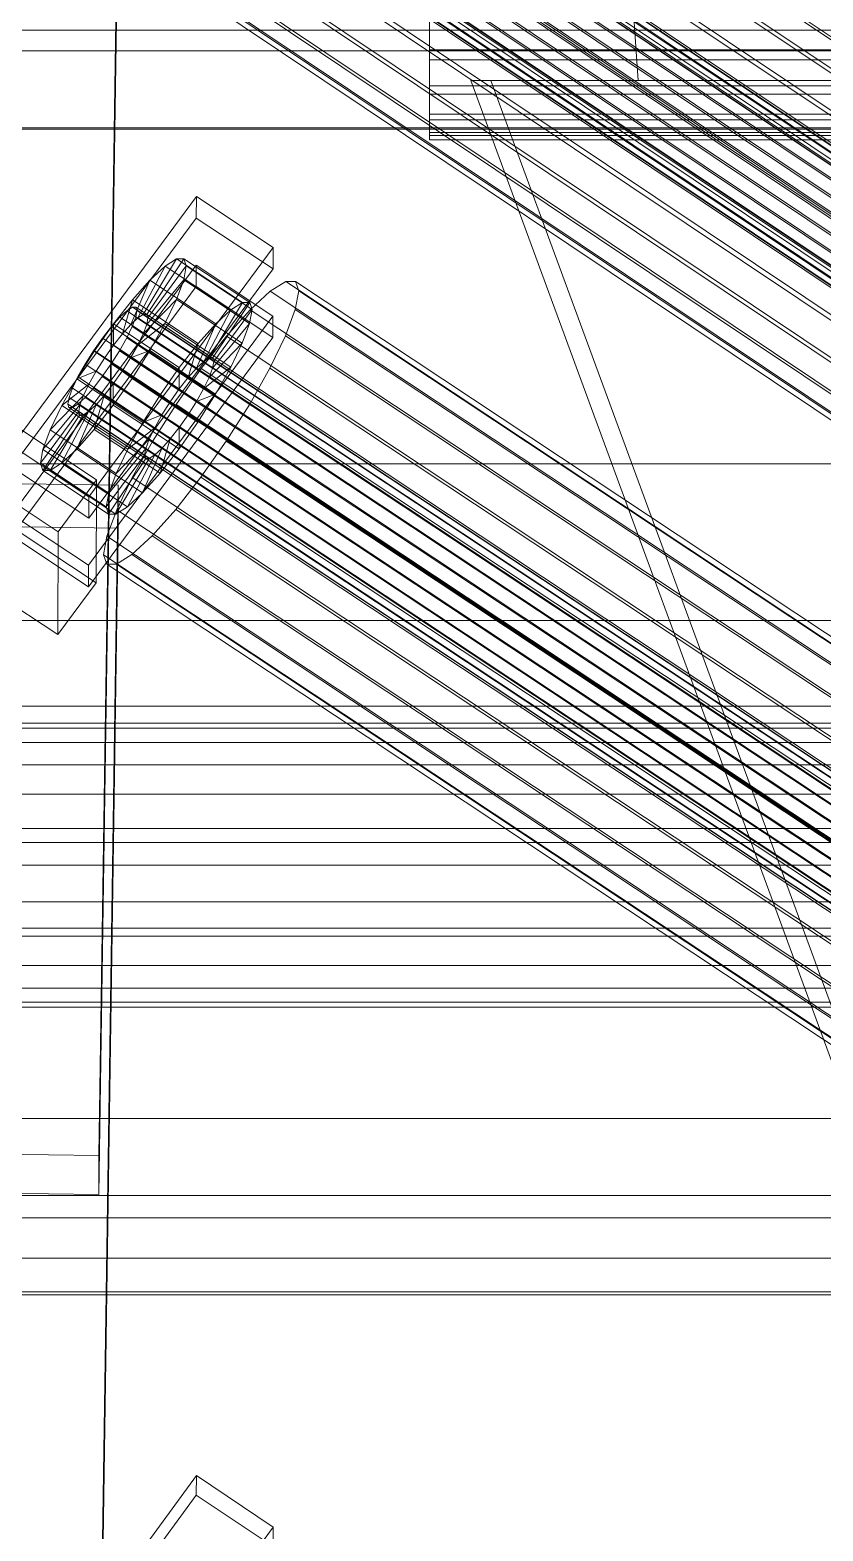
# Model space of a CAD drawing. Header units: millimetres. Extents: x -1970 to 34302, y -65268 to 6837.
# Drawn here: x -370.8 to -252.4, y -33549.5 to -33325.2 of the extents above; entities that cross this region are included whole.
import ezdxf

# ---------------------------------------------------------------- set-up
doc = ezdxf.new("R2010")
doc.units = ezdxf.units.MM
for name, color, linetype, lineweight in [('frontal_briquetadora', 7, 'Continuous', 0), ('frontal_C01', 7, 'Continuous', 0), ('frontal_C02', 7, 'Continuous', 0), ('frontal_C02-briq', 7, 'Continuous', 0), ('frontal_mezcladora', 7, 'Continuous', 0)]:
    doc.layers.add(name, color=color, linetype=linetype, lineweight=lineweight)

msp = doc.modelspace()

# ---------------------------------------------------------------- linework, layer by layer
at = {"layer": 'frontal_briquetadora'}
for p, q in [((-170, -33700), (-305, -33332.75)), ((-305, -33332.75), (-302, -33332.75)), ((345, -33332.75), (-305, -33332.75)), ((-167, -33700), (-302, -33332.75))]:
    msp.add_line(p, q, dxfattribs=at)
at = {"layer": 'frontal_C01'}
for p, q in [((-373.501, -33387.324), (-345.969, -33350.085)), ((-345.981, -33353.287), (-345.969, -33350.085)), ((-345.969, -33350.085), (-334.501, -33357.697)), ((-345.981, -33353.287), (-373.513, -33390.526)), ((-334.513, -33360.899), (-345.981, -33353.287)), ((-334.501, -33357.697), (-362.033, -33394.936)), ((-353.892, -33367.708), (-348.918, -33359.389)), ((-353.378, -33367.706), (-347.835, -33359.383)), ((-348.918, -33359.389), (-350.645, -33360.471)), ((-347.835, -33359.383), (-348.918, -33359.389)), ((-348.918, -33359.389), (-339.088, -33365.913)), ((-347.835, -33359.383), (-338.005, -33365.908)), ((-347.47, -33360.456), (-347.835, -33359.383)), ((-334.501, -33357.697), (-334.513, -33360.899)), ((-373.539, -33397.57), (-346.008, -33360.331)), ((-362.045, -33398.137), (-334.513, -33360.899)), ((-354.71, -33368.221), (-350.645, -33360.471)), ((-353.205, -33368.214), (-347.47, -33360.456)), ((-350.645, -33360.471), (-352.899, -33362.558)), ((-350.645, -33360.471), (-340.816, -33366.996)), ((-347.847, -33362.532), (-347.47, -33360.456)), ((-347.47, -33360.456), (-337.64, -33366.98)), ((-346.02, -33363.532), (-346.008, -33360.331)), ((-346.008, -33360.331), (-334.539, -33367.942)), ((-346.02, -33363.532), (-373.551, -33400.771)), ((-355.777, -33369.209), (-352.899, -33362.558)), ((-352.899, -33362.558), (-355.525, -33365.505)), ((-353.384, -33369.197), (-347.847, -33362.532)), ((-352.899, -33362.558), (-343.069, -33369.082)), ((-348.941, -33365.472), (-347.847, -33362.532)), ((-347.847, -33362.532), (-338.017, -33369.057)), ((-334.551, -33371.144), (-346.02, -33363.532)), ((-332.629, -33362.763), (-334.938, -33364.211)), ((-331.181, -33362.756), (-332.629, -33362.763)), ((-332.629, -33362.763), (-148.32, -33485.095)), ((-330.692, -33364.19), (-331.181, -33362.756)), ((-331.181, -33362.756), (-146.872, -33485.088)), ((-355.525, -33365.505), (-358.345, -33369.113)), ((-357.021, -33370.606), (-355.525, -33365.505)), ((-355.525, -33365.505), (-345.695, -33372.029)), ((-353.902, -33370.59), (-348.941, -33365.472)), ((-350.678, -33369.075), (-348.941, -33365.472)), ((-348.941, -33365.472), (-339.111, -33371.996)), ((-339.088, -33365.913), (-344.062, -33374.233)), ((-338.005, -33365.908), (-343.549, -33374.23)), ((-340.816, -33366.996), (-339.088, -33365.913)), ((-339.088, -33365.913), (-338.005, -33365.908)), ((-338.005, -33365.908), (-337.64, -33366.98)), ((-334.938, -33364.211), (-337.95, -33366.999)), ((-334.938, -33364.211), (-150.629, -33486.542)), ((-331.197, -33366.966), (-330.692, -33364.19)), ((-330.692, -33364.19), (-146.383, -33486.521)), ((-334.539, -33367.942), (-362.071, -33405.181)), ((-357.415, -33368.122), (-358.659, -33369.518)), ((-356.348, -33367.134), (-357.415, -33368.122)), ((-357.415, -33368.122), (-143.617, -33510.026)), ((-355.53, -33366.621), (-356.348, -33367.134)), ((-356.348, -33367.134), (-142.549, -33509.038)), ((-355.777, -33369.209), (-354.71, -33368.221)), ((-355.541, -33369.503), (-355.022, -33368.11)), ((-355.017, -33366.618), (-355.53, -33366.621)), ((-355.53, -33366.621), (-141.731, -33508.525)), ((-355.022, -33368.11), (-354.844, -33367.126)), ((-355.022, -33368.11), (-141.224, -33510.015)), ((-354.844, -33367.126), (-355.017, -33366.618)), ((-355.017, -33366.618), (-141.218, -33508.523)), ((-354.844, -33367.126), (-141.045, -33509.031)), ((-354.71, -33368.221), (-353.892, -33367.708)), ((-344.88, -33374.746), (-354.71, -33368.221)), ((-353.892, -33367.708), (-353.378, -33367.706)), ((-344.062, -33374.233), (-353.892, -33367.708)), ((-353.205, -33368.214), (-353.384, -33369.197)), ((-343.549, -33374.23), (-353.378, -33367.706)), ((-353.378, -33367.706), (-353.205, -33368.214)), ((-343.376, -33374.738), (-353.205, -33368.214)), ((-340.816, -33366.996), (-344.88, -33374.746)), ((-337.64, -33366.98), (-343.376, -33374.738)), ((-343.069, -33369.082), (-340.816, -33366.996)), ((-337.95, -33366.999), (-341.461, -33370.94)), ((-337.64, -33366.98), (-338.017, -33369.057)), ((-337.95, -33366.999), (-153.641, -33489.331)), ((-334.539, -33367.942), (-334.551, -33371.144)), ((-332.659, -33370.896), (-331.197, -33366.966)), ((-331.197, -33366.966), (-146.887, -33489.297)), ((-358.345, -33369.113), (-361.166, -33373.135)), ((-358.659, -33369.518), (-359.995, -33371.227)), ((-358.659, -33369.518), (-144.861, -33511.423)), ((-358.345, -33369.113), (-358.357, -33372.314)), ((-358.357, -33372.314), (-357.021, -33370.606)), ((-348.515, -33375.637), (-358.345, -33369.113)), ((-357.021, -33370.606), (-355.777, -33369.209)), ((-347.191, -33377.13), (-357.021, -33370.606)), ((-356.363, -33371.209), (-355.541, -33369.503)), ((-345.947, -33375.734), (-355.777, -33369.209)), ((-355.541, -33369.503), (-141.742, -33511.407)), ((-354.725, -33372.296), (-350.678, -33369.075)), ((-353.902, -33370.59), (-354.725, -33372.296)), ((-353.384, -33369.197), (-353.902, -33370.59)), ((-344.073, -33377.114), (-353.902, -33370.59)), ((-343.554, -33375.722), (-353.384, -33369.197)), ((-352.938, -33373.094), (-350.678, -33369.075)), ((-350.678, -33369.075), (-340.848, -33375.599)), ((-343.069, -33369.082), (-345.947, -33375.734)), ((-345.695, -33372.029), (-343.069, -33369.082)), ((-338.017, -33369.057), (-343.554, -33375.722)), ((-338.017, -33369.057), (-339.111, -33371.996)), ((-362.083, -33408.383), (-334.551, -33371.144)), ((-359.995, -33371.227), (-361.332, -33373.132)), ((-146.196, -33513.132), (-359.995, -33371.227)), ((-359.693, -33374.22), (-358.357, -33372.314)), ((-358.357, -33372.314), (-348.527, -33378.839)), ((-357.434, -33373.113), (-356.363, -33371.209)), ((-356.363, -33371.209), (-142.565, -33513.113)), ((-354.725, -33372.296), (-355.796, -33374.2)), ((-344.895, -33378.821), (-354.725, -33372.296)), ((-348.515, -33375.637), (-345.695, -33372.029)), ((-345.695, -33372.029), (-347.191, -33377.13)), ((-341.461, -33370.94), (-345.231, -33375.763)), ((-339.111, -33371.996), (-344.073, -33377.114)), ((-341.461, -33370.94), (-157.152, -33493.271)), ((-339.111, -33371.996), (-340.848, -33375.599)), ((-334.981, -33375.712), (-332.659, -33370.896)), ((-332.659, -33370.896), (-148.35, -33493.227)), ((-361.166, -33373.135), (-363.797, -33377.298)), ((-362.578, -33375.104), (-363.648, -33377.008)), ((-361.332, -33373.132), (-362.578, -33375.104)), ((-362.578, -33375.104), (-148.779, -33517.009)), ((-361.332, -33373.132), (-147.533, -33515.037)), ((-359.693, -33374.22), (-361.166, -33373.135)), ((-361.166, -33373.135), (-351.336, -33379.659)), ((-360.939, -33376.192), (-359.693, -33374.22)), ((-360.017, -33376.99), (-358.68, -33375.085)), ((-349.863, -33380.744), (-359.693, -33374.22)), ((-358.68, -33375.085), (-357.434, -33373.113)), ((-358.68, -33375.085), (-144.881, -33516.989)), ((-357.434, -33373.113), (-143.635, -33515.017)), ((-355.796, -33374.2), (-357.042, -33376.172)), ((-355.796, -33374.2), (-352.938, -33373.094)), ((-345.966, -33380.725), (-355.796, -33374.2)), ((-355.569, -33377.257), (-352.938, -33373.094)), ((-352.938, -33373.094), (-343.108, -33379.618)), ((-344.88, -33374.746), (-345.947, -33375.734)), ((-344.062, -33374.233), (-344.88, -33374.746)), ((-343.549, -33374.23), (-344.062, -33374.233)), ((-343.554, -33375.722), (-343.376, -33374.738)), ((-343.376, -33374.738), (-343.549, -33374.23)), ((-363.797, -33377.298), (-366.057, -33381.318)), ((-363.648, -33377.008), (-364.471, -33378.715)), ((-360.939, -33376.192), (-363.797, -33377.298)), ((-363.797, -33377.298), (-353.967, -33383.822)), ((-363.648, -33377.008), (-149.85, -33518.913)), ((-362.01, -33378.096), (-360.939, -33376.192)), ((-361.352, -33378.699), (-360.017, -33376.99)), ((-351.109, -33382.716), (-360.939, -33376.192)), ((-360.017, -33376.99), (-146.218, -33518.895)), ((-358.39, -33381.279), (-355.569, -33377.257)), ((-357.042, -33376.172), (-358.378, -33378.078)), ((-357.042, -33376.172), (-355.569, -33377.257)), ((-347.212, -33382.697), (-357.042, -33376.172)), ((-355.569, -33377.257), (-345.739, -33383.781)), ((-351.336, -33379.659), (-348.515, -33375.637)), ((-345.231, -33375.763), (-349.002, -33381.14)), ((-348.527, -33378.839), (-348.515, -33375.637)), ((-347.191, -33377.13), (-348.527, -33378.839)), ((-345.947, -33375.734), (-347.191, -33377.13)), ((-160.922, -33498.094), (-345.231, -33375.763)), ((-340.848, -33375.599), (-344.895, -33378.821)), ((-344.895, -33378.821), (-344.073, -33377.114)), ((-344.073, -33377.114), (-343.554, -33375.722)), ((-340.848, -33375.599), (-343.108, -33379.618)), ((-338.003, -33381.085), (-334.981, -33375.712)), ((-334.981, -33375.712), (-150.672, -33498.043)), ((-362.01, -33378.096), (-366.057, -33381.318)), ((-364.471, -33378.715), (-364.989, -33380.107)), ((-364.471, -33378.715), (-150.672, -33520.619)), ((-362.833, -33379.802), (-362.01, -33378.096)), ((-362.596, -33380.095), (-361.352, -33378.699)), ((-352.18, -33384.62), (-362.01, -33378.096)), ((-361.352, -33378.699), (-147.554, -33520.604)), ((-358.378, -33378.078), (-359.714, -33379.787)), ((-358.378, -33378.078), (-358.39, -33381.279)), ((-348.548, -33384.602), (-358.378, -33378.078)), ((-353.967, -33383.822), (-351.336, -33379.659)), ((-351.336, -33379.659), (-349.863, -33380.744)), ((-348.527, -33378.839), (-349.863, -33380.744)), ((-345.966, -33380.725), (-344.895, -33378.821)), ((-343.108, -33379.618), (-345.966, -33380.725)), ((-343.108, -33379.618), (-345.739, -33383.781)), ((-363.351, -33381.195), (-368.888, -33387.86)), ((-362.833, -33379.802), (-367.794, -33384.92)), ((-366.057, -33381.318), (-367.794, -33384.92)), ((-366.057, -33381.318), (-356.228, -33387.842)), ((-364.989, -33380.107), (-365.168, -33381.091)), ((-365.168, -33381.091), (-364.995, -33381.599)), ((-365.168, -33381.091), (-151.369, -33522.995)), ((-364.995, -33381.599), (-364.482, -33381.596)), ((-364.995, -33381.599), (-151.196, -33523.503)), ((-364.989, -33380.107), (-151.191, -33522.012)), ((-364.482, -33381.596), (-363.664, -33381.083)), ((-364.482, -33381.596), (-150.683, -33523.501)), ((-360.958, -33381.183), (-363.836, -33387.835)), ((-363.664, -33381.083), (-362.596, -33380.095)), ((-363.664, -33381.083), (-149.865, -33522.988)), ((-363.53, -33382.178), (-363.351, -33381.195)), ((-363.351, -33381.195), (-362.833, -33379.802)), ((-353.521, -33387.719), (-363.351, -33381.195)), ((-353.003, -33386.326), (-362.833, -33379.802)), ((-362.596, -33380.095), (-148.798, -33522)), ((-360.958, -33381.183), (-362.025, -33382.171)), ((-359.714, -33379.787), (-361.21, -33384.887)), ((-361.21, -33384.887), (-358.39, -33381.279)), ((-359.714, -33379.787), (-360.958, -33381.183)), ((-351.128, -33387.707), (-360.958, -33381.183)), ((-349.884, -33386.311), (-359.714, -33379.787)), ((-358.39, -33381.279), (-348.56, -33387.804)), ((-349.002, -33381.14), (-352.519, -33386.705)), ((-349.863, -33380.744), (-351.109, -33382.716)), ((-349.002, -33381.14), (-164.693, -33503.471)), ((-347.212, -33382.697), (-345.966, -33380.725)), ((-341.52, -33386.65), (-338.003, -33381.085)), ((-338.003, -33381.085), (-153.694, -33503.417)), ((-363.53, -33382.178), (-369.265, -33389.936)), ((-363.357, -33382.686), (-368.9, -33391.009)), ((-362.843, -33382.684), (-367.817, -33391.003)), ((-362.025, -33382.171), (-366.09, -33389.921)), ((-363.357, -33382.686), (-363.53, -33382.178)), ((-353.7, -33388.703), (-363.53, -33382.178)), ((-362.843, -33382.684), (-363.357, -33382.686)), ((-353.527, -33389.211), (-363.357, -33382.686)), ((-362.025, -33382.171), (-362.843, -33382.684)), ((-353.014, -33389.208), (-362.843, -33382.684)), ((-352.196, -33388.695), (-362.025, -33382.171)), ((-356.228, -33387.842), (-353.967, -33383.822)), ((-353.967, -33383.822), (-351.109, -33382.716)), ((-351.109, -33382.716), (-352.18, -33384.62)), ((-345.739, -33383.781), (-348.56, -33387.804)), ((-348.548, -33384.602), (-347.212, -33382.697)), ((-345.739, -33383.781), (-347.212, -33382.697)), ((-372.35, -33384.812), (-360.882, -33392.424)), ((-367.794, -33384.92), (-368.888, -33387.86)), ((-367.794, -33384.92), (-357.964, -33391.444)), ((-363.836, -33387.835), (-361.21, -33384.887)), ((-361.21, -33384.887), (-351.38, -33391.412)), ((-357.964, -33391.444), (-353.003, -33386.326)), ((-356.228, -33387.842), (-352.18, -33384.62)), ((-353.003, -33386.326), (-353.521, -33387.719)), ((-352.18, -33384.62), (-353.003, -33386.326)), ((-351.38, -33391.412), (-349.884, -33386.311)), ((-351.128, -33387.707), (-349.884, -33386.311)), ((-349.884, -33386.311), (-348.548, -33384.602)), ((-348.56, -33387.804), (-348.548, -33384.602)), ((-362.033, -33394.936), (-373.501, -33387.324)), ((-368.888, -33387.86), (-369.265, -33389.936)), ((-368.888, -33387.86), (-359.058, -33394.384)), ((-366.09, -33389.921), (-363.836, -33387.835)), ((-363.836, -33387.835), (-354.006, -33394.359)), ((-359.436, -33396.461), (-353.7, -33388.703)), ((-359.058, -33394.384), (-353.521, -33387.719)), ((-357.964, -33391.444), (-356.228, -33387.842)), ((-356.26, -33396.445), (-352.196, -33388.695)), ((-352.519, -33386.705), (-355.541, -33392.079)), ((-354.006, -33394.359), (-351.128, -33387.707)), ((-353.521, -33387.719), (-353.7, -33388.703)), ((-353.7, -33388.703), (-353.527, -33389.211)), ((-353.014, -33389.208), (-352.196, -33388.695)), ((-352.519, -33386.705), (-168.21, -33509.037)), ((-352.196, -33388.695), (-351.128, -33387.707)), ((-348.56, -33387.804), (-351.38, -33391.412)), ((-345.291, -33392.028), (-341.52, -33386.65)), ((-341.52, -33386.65), (-157.211, -33508.982)), ((-373.513, -33390.526), (-362.045, -33398.137)), ((-369.265, -33389.936), (-368.9, -33391.009)), ((-369.265, -33389.936), (-359.436, -33396.461)), ((-367.817, -33391.003), (-366.09, -33389.921)), ((-366.09, -33389.921), (-356.26, -33396.445)), ((-359.07, -33397.533), (-353.527, -33389.211)), ((-357.987, -33397.528), (-353.014, -33389.208)), ((-353.527, -33389.211), (-353.014, -33389.208)), ((-366.618, -33400.182), (-378.086, -33392.57)), ((-375.644, -33392.979), (-357.646, -33393.221)), ((-368.9, -33391.009), (-367.817, -33391.003)), ((-368.9, -33391.009), (-359.07, -33397.533)), ((-367.817, -33391.003), (-357.987, -33397.528)), ((-360.882, -33392.424), (-366.618, -33400.182)), ((-360.882, -33392.424), (-360.939, -33407.792)), ((-359.058, -33394.384), (-357.964, -33391.444)), ((-355.541, -33392.079), (-357.863, -33396.895)), ((-355.541, -33392.079), (-171.232, -33514.41)), ((-351.38, -33391.412), (-354.006, -33394.359)), ((-349.061, -33396.851), (-345.291, -33392.028)), ((-345.291, -33392.028), (-160.982, -33514.359)), ((-362.045, -33398.137), (-362.033, -33394.936)), ((-357.646, -33393.221), (-360.514, -33585.168)), ((-359.436, -33396.461), (-359.058, -33394.384)), ((-357.646, -33393.221), (-357.646, -33399.624)), ((-354.006, -33394.359), (-356.26, -33396.445)), ((-362.071, -33405.181), (-373.539, -33397.57)), ((-359.07, -33397.533), (-359.436, -33396.461)), ((-357.863, -33396.895), (-359.326, -33400.825)), ((-357.987, -33397.528), (-359.07, -33397.533)), ((-356.26, -33396.445), (-357.987, -33397.528)), ((-357.863, -33396.895), (-173.554, -33519.226)), ((-352.572, -33400.791), (-349.061, -33396.851)), ((-349.061, -33396.851), (-164.752, -33519.182)), ((-357.646, -33399.624), (-375.644, -33399.383)), ((-360.514, -33591.572), (-357.646, -33399.624)), ((-373.551, -33400.771), (-362.083, -33408.383)), ((-360.939, -33407.792), (-372.408, -33400.18)), ((-366.675, -33415.55), (-366.618, -33400.182)), ((-359.326, -33400.825), (-359.83, -33403.601)), ((-359.326, -33400.825), (-175.016, -33523.156)), ((-355.584, -33403.58), (-352.572, -33400.791)), ((-352.572, -33400.791), (-168.263, -33523.122)), ((-359.83, -33403.601), (-359.341, -33405.034)), ((-359.83, -33403.601), (-175.521, -33525.932)), ((-357.893, -33405.027), (-355.584, -33403.58)), ((-355.584, -33403.58), (-171.275, -33525.911)), ((-362.083, -33408.383), (-362.071, -33405.181)), ((-359.341, -33405.034), (-357.893, -33405.027)), ((-359.341, -33405.034), (-175.032, -33527.366)), ((-357.893, -33405.027), (-173.584, -33527.358)), ((-378.143, -33407.938), (-366.675, -33415.55)), ((-366.675, -33415.55), (-360.939, -33407.792)), ((-450, -33413.426), (450, -33413.426)), ((450, -33426.233), (-450, -33426.233)), ((450, -33446.584), (-450, -33446.584)), ((-450, -33459.391), (450, -33459.391))]:
    msp.add_line(p, q, dxfattribs=at)
at = {"layer": 'frontal_C02'}
for p, q in [((-334.938, -33270.563), (-150.629, -33394.047)), ((-357.415, -33274.198), (-143.617, -33417.439)), ((-356.348, -33273.156), (-142.549, -33416.398)), ((-355.53, -33272.581), (-141.731, -33415.822)), ((-355.022, -33273.873), (-141.224, -33417.114)), ((-355.017, -33272.511), (-141.218, -33415.753)), ((-354.844, -33272.952), (-141.045, -33416.193)), ((-337.95, -33273.504), (-153.641, -33396.988)), ((-331.197, -33272.585), (-146.887, -33396.069)), ((-358.659, -33275.635), (-144.861, -33418.877)), ((-355.541, -33275.211), (-141.742, -33418.453)), ((-332.659, -33276.363), (-148.35, -33399.847)), ((-146.196, -33420.611), (-359.995, -33277.37)), ((-357.434, -33278.754), (-143.635, -33421.995)), ((-356.363, -33276.876), (-142.565, -33420.118)), ((-341.461, -33277.56), (-157.152, -33401.044)), ((-361.332, -33279.284), (-147.533, -33422.525)), ((-358.68, -33280.717), (-144.881, -33423.958)), ((-363.648, -33283.125), (-149.85, -33426.366)), ((-362.578, -33281.247), (-148.779, -33424.488)), ((-360.017, -33282.631), (-146.218, -33425.872)), ((-160.922, -33405.94), (-345.231, -33282.456)), ((-334.981, -33281.062), (-150.672, -33404.546)), ((-364.471, -33284.79), (-150.672, -33428.031)), ((-361.352, -33284.365), (-147.554, -33427.607)), ((-365.168, -33287.049), (-151.369, -33430.29)), ((-364.995, -33287.49), (-151.196, -33430.731)), ((-364.989, -33286.128), (-151.191, -33429.369)), ((-364.482, -33287.42), (-150.683, -33430.661)), ((-363.664, -33286.844), (-149.865, -33430.086)), ((-362.596, -33285.803), (-148.798, -33429.044)), ((-338.003, -33286.362), (-153.694, -33409.846)), ((-349.002, -33287.857), (-164.693, -33411.341)), ((-341.52, -33291.901), (-157.211, -33415.385)), ((-352.519, -33293.397), (-168.21, -33416.881)), ((-355.541, -33298.696), (-171.232, -33422.18)), ((-345.291, -33297.303), (-160.982, -33420.787)), ((-357.646, -33299.603), (-360.514, -33493.37)), ((-357.863, -33303.395), (-173.554, -33426.879)), ((-349.061, -33302.198), (-164.752, -33425.682)), ((-360.514, -33499.216), (-357.646, -33305.449)), ((-359.326, -33307.173), (-175.016, -33430.657)), ((-352.572, -33306.255), (-168.263, -33429.739)), ((-359.83, -33309.772), (-175.521, -33433.256)), ((-355.584, -33309.195), (-171.275, -33432.679)), ((-359.341, -33311.016), (-175.032, -33434.5)), ((-357.893, -33310.819), (-173.584, -33434.303)), ((-311.15, -33321.931), (-311.15, -33328.141)), ((-311.15, -33329.672), (-311.15, -33323.638)), ((-440, -33325.209), (440, -33325.209)), ((-311.15, -33328.141), (-311.15, -33333.539)), ((-311.15, -33328.141), (311.15, -33328.141)), ((425, -33328.326), (-425, -33328.326)), ((-311.15, -33334.789), (-311.15, -33329.672)), ((-311.15, -33329.672), (311.15, -33329.672)), ((-311.15, -33333.539), (-311.15, -33337.756)), ((-311.15, -33333.539), (311.15, -33333.539)), ((-311.15, -33338.64), (-311.15, -33334.789)), ((-311.15, -33334.789), (311.15, -33334.789)), ((-311.15, -33337.756), (-311.15, -33340.505)), ((-311.15, -33337.756), (311.15, -33337.756)), ((-311.15, -33340.963), (-311.15, -33338.64)), ((-311.15, -33338.64), (311.15, -33338.64)), ((-425, -33339.802), (425, -33339.802)), ((-311.15, -33340.505), (-311.15, -33341.599)), ((-311.15, -33340.505), (311.15, -33340.505)), ((-311.15, -33341.599), (-311.15, -33340.963)), ((-311.15, -33340.963), (311.15, -33340.963)), ((-311.15, -33341.599), (311.15, -33341.599)), ((-425, -33487.86), (425, -33487.86)), ((-360.514, -33493.37), (-378.512, -33493.127)), ((-360.514, -33499.216), (-360.514, -33493.37)), ((425, -33499.336), (-425, -33499.336)), ((-378.512, -33498.972), (-360.514, -33499.216)), ((425, -33502.707), (-425, -33502.707)), ((430, -33508.746), (-430, -33508.746)), ((430, -33513.746), (-430, -33513.746)), ((-425, -33514.183), (425, -33514.183)), ((-373.501, -33578.812), (-345.969, -33541.219)), ((-345.981, -33544.142), (-345.969, -33541.219)), ((-345.969, -33541.219), (-334.501, -33548.903)), ((-345.981, -33544.142), (-373.513, -33581.735)), ((-334.513, -33551.826), (-345.981, -33544.142)), ((-334.501, -33548.903), (-362.033, -33586.496)), ((-334.501, -33548.903), (-334.513, -33551.826))]:
    msp.add_line(p, q, dxfattribs=at)
at = {"layer": 'frontal_C02-briq'}
for p in [(-300, -33039.939), (320, -33332.75)]:
    msp.add_line(p, (-280, -33332.75), dxfattribs=at)
at = {"layer": 'frontal_mezcladora'}
for p, q in [((-980, -33340), (-80, -33340)), ((-980, -33390), (-80, -33390)), ((-1450, -33428.8), (-160, -33428.8)), ((-1450, -33429.522), (-160, -33429.522)), ((-1450, -33431.64), (-160, -33431.64)), ((-1450, -33435.009), (-160, -33435.009)), ((-1450, -33439.4), (-160, -33439.4)), ((-1450, -33444.513), (-160, -33444.513)), ((-160, -33450), (-1450, -33450)), ((-1450, -33455.487), (-160, -33455.487)), ((-1450, -33460.6), (-160, -33460.6)), ((-1450, -33464.991), (-160, -33464.991)), ((-1450, -33468.36), (-160, -33468.36)), ((-1450, -33470.478), (-160, -33470.478)), ((-1450, -33471.2), (-160, -33471.2))]:
    msp.add_line(p, q, dxfattribs=at)

doc.saveas('drawing.dxf')
